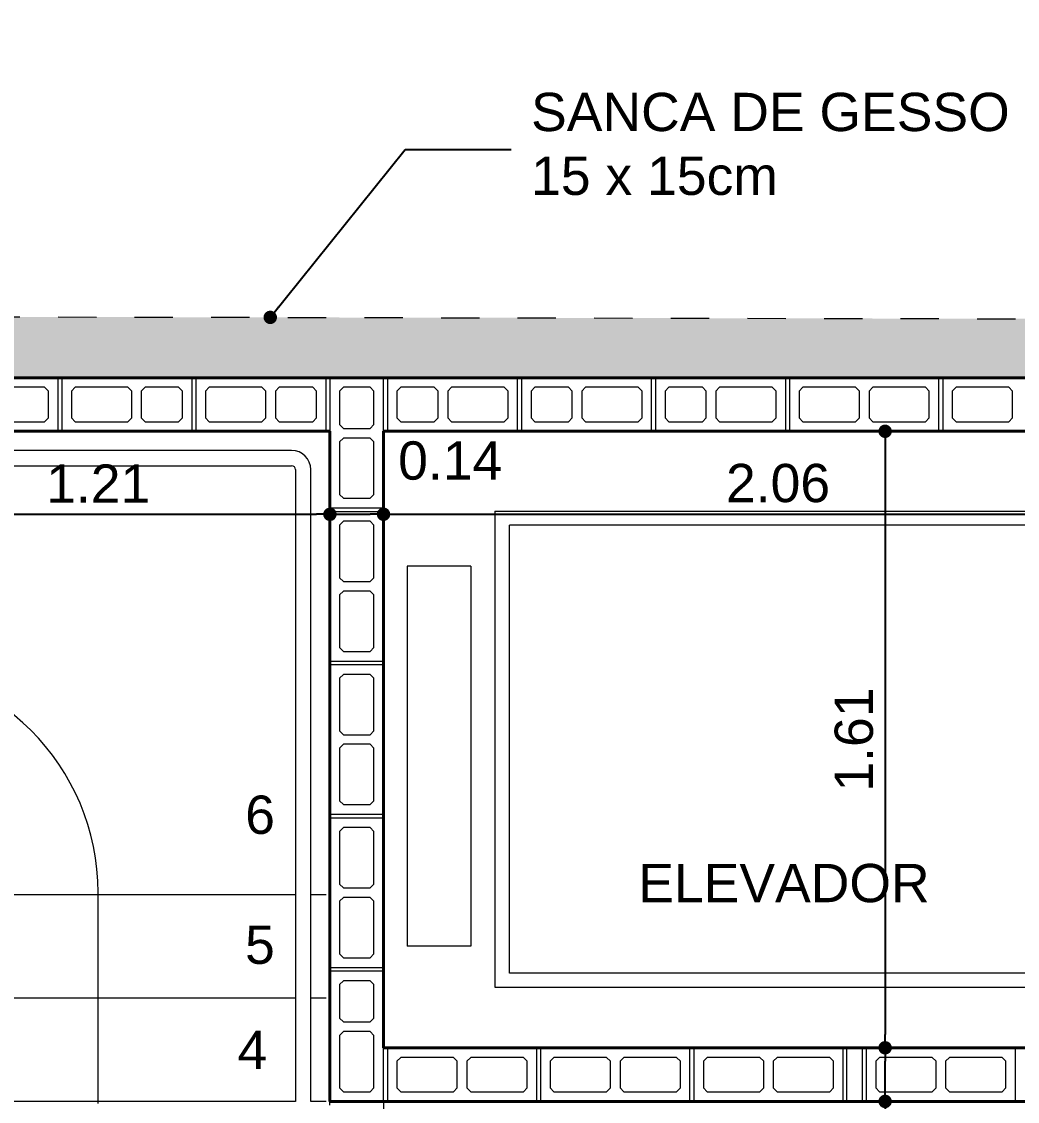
# Model space of a CAD drawing. Header units: millimetres. Extents: x 173 to 410, y -14 to 183.
# Drawn here: x 345.795 to 348.395, y -2.53 to 0.29 of the extents above; entities that cross this region are included whole.
import ezdxf

# ---------------------------------------------------------------- set-up
doc = ezdxf.new("R2010")
doc.units = ezdxf.units.MM
doc.set_wipeout_variables(frame=1)
doc.linetypes.add('HIDDEN', pattern=[0.05, 0.025, -0.025])
doc.layers.get('0').update_dxf_attribs({"color": 4})
for name, color, linetype, lineweight in [('ARQ Alvenaria', 201, 'Continuous', 40), ('ARQ Anotações', 2, 'Continuous', 5), ('ARQ Equipamento', 4, 'Continuous', 18), ('ARQ Hachuras', 8, 'Continuous', 5), ('ARQ Projeções', 144, 'HIDDEN', 5), ('ARQ Visto', 152, 'Continuous', 13)]:
    doc.layers.add(name, color=color, linetype=linetype, lineweight=lineweight)
doc.layers.add('ARQ Forros', color=7, linetype='HIDDEN', lineweight=5, true_color=0xcacaca)
doc.styles.get("Standard").update_dxf_attribs({"font": 'arial.ttf'})
doc.dimstyles.new('Executivo 1-50', dxfattribs={"dimtxt": 0.1, "dimasz": 0.035, "dimexe": 0, "dimexo": 0.0625, "dimgap": 0.03, "dimtad": 1, "dimzin": 0, "dimdsep": 46, "dimtxsty": 'Standard', "dimblk": 'DOT', "dimcen": 0.09, "dimclrd": 8, "dimclre": 8, "dimadec": 0, "dimazin": 0, "dimtfac": 1, "dimtix": 1, "dimtmove": 2, "dimatfit": 3, "dimldrblk": 'DOT', "dimfxl": 0.18, "dimfxlon": 1, "dimtolj": 1, "dimtzin": 0, "dimarcsym": 0})

# ---------------------------------------------------------------- blocks, each defined once
blk = doc.blocks.new('WALL_1013', base_point=(1.0549, 2.055))
at = {"lineweight": 0, "ltscale": 6.74715}
blk.add_wipeout([(1.0149, 2.055), (1.0149, 0.405), (1.0549, 0.405), (1.0549, 2.055)], dxfattribs=at).dxf.layer = 'ARQ Visto'
at = {"layer": 'ARQ Visto', "lineweight": 13}
for p, q in [((1.0149, 2.055), (1.0149, 0.405)), ((1.0549, 0.405), (1.0549, 2.055))]:
    blk.add_line(p, q, dxfattribs=at)
blk = doc.blocks.new('WALL_1024', base_point=(-1.3551, 2.105))
at = {"lineweight": 0, "ltscale": 9.868286}
blk.add_wipeout([(-1.3551, 2.065), (1.0049, 2.065), (1.0049, 2.105), (-1.3551, 2.105)], dxfattribs=at).dxf.layer = 'ARQ Visto'
at = {"layer": 'ARQ Visto', "lineweight": 13}
for p, q in [((1.0049, 2.105), (-1.3551, 2.105)), ((-1.3551, 2.065), (1.0049, 2.065))]:
    blk.add_line(p, q, dxfattribs=at)
blk = doc.blocks.new('WALL_1031', base_point=(1.0549, 2.055))
at = {"layer": 'ARQ Visto', "lineweight": 13}
for radius in [0.05, 0.01]:
    blk.add_arc((1.0049, 2.055), radius, 0, 90, dxfattribs=at)
blk = doc.blocks.new('PSR_ProjElevador 1.60x2.1')
for p, q in [((44.4327, 9.3567), (44.4577, 9.3567)), ((43.244, 9.1411), (43.244, 9.3336)), ((44.4577, 9.3336), (43.2466, 9.3339)), ((44.4327, 9.2679), (44.4327, 9.3336)), ((44.4577, 7.6671), (44.4577, 9.3336)), ((43.9854, 9.2834), (43.9854, 9.3084)), ((43.9854, 9.3084), (44.4167, 9.3084)), ((44.4167, 9.3084), (44.4167, 9.2834)), ((43.5946, 9.2352), (43.5946, 9.2602)), ((43.5946, 9.2602), (44.026, 9.2602)), ((43.9854, 9.2834), (44.4167, 9.2834)), ((44.026, 9.2602), (44.026, 9.2352)), ((44.4077, 9.2679), (44.4077, 9.1041)), ((44.4327, 9.2679), (44.4077, 9.2679)), ((43.5946, 9.2352), (44.026, 9.2352)), ((44.4077, 9.2207), (43.4653, 9.2207)), ((43.4653, 9.2207), (43.4653, 9.1411)), ((43.5023, 9.1041), (43.5023, 9.2207)), ((43.1833, 9.1411), (43.4653, 9.1411)), ((43.1833, 7.6671), (43.1833, 9.1411)), ((43.2203, 9.1041), (43.5023, 9.1041)), ((43.2203, 9.1041), (43.2203, 7.7041)), ((44.4077, 9.1041), (44.4203, 9.1041)), ((44.4203, 9.1041), (44.4203, 7.7041)), ((44.4203, 7.7041), (43.2203, 7.7041)), ((43.1833, 7.6671), (44.4577, 7.6671)), ((43.3302, 7.6077), (43.3302, 7.4489)), ((43.3302, 7.6077), (44.3479, 7.6077)), ((44.3479, 7.6077), (44.3479, 7.4489)), ((43.3302, 7.4489), (44.3479, 7.4489))]:
    blk.add_line(p, q)
blk = doc.blocks.new('_DOT')
at = {"color": 0, "linetype": 'ByBlock', "lineweight": -2}
blk.add_line((-0.5, 0), (-1, 0), dxfattribs=at)
at = {"color": 0, "linetype": 'ByBlock', "const_width": 0.5}
blk.add_lwpolyline([(-0.25, 0, 1), (0.25, 0, 1)], format="xyb", close=True, dxfattribs=at)
blk = doc.blocks.new('*D2119')
at = {"layer": 'ARQ Anotações', "color": 8, "lineweight": -2, "transparency": 16777216}
for p, q in [((343.102, -0.7804), (342.922, -0.7804)), ((342.922, -2.3054), (342.922, -0.8154)), ((342.983, -2.3404), (342.922, -2.3404))]:
    blk.add_line(p, q, dxfattribs=at)
at = {"layer": 'Defpoints', "color": 0, "transparency": 16777216}
for p in [(342.922, -0.7804), (346.2505, -0.7804), (343.0455, -2.3404)]:
    blk.add_point(p, dxfattribs=at)
at = {"layer": 'ARQ Anotações', "color": 8, "lineweight": -2, "transparency": 16777216, "xscale": 0.035, "yscale": 0.035, "zscale": 0.035}
for p, rotation in [((342.922, -0.7804), 90), ((342.922, -2.3404), 270)]:
    blk.add_blockref('_DOT', p, dxfattribs=dict(at, rotation=rotation))
at = {"layer": 'ARQ Anotações', "color": 0, "lineweight": 13, "transparency": 16777216, "insert": (342.841, -1.5604), "char_height": 0.1, "attachment_point": 5, "rotation": 90}
blk.add_mtext('\\A1;1.56', dxfattribs=at)
blk = doc.blocks.new('*D2120')
at = {"layer": 'ARQ Anotações', "color": 8, "lineweight": -2, "transparency": 16777216}
for p, q in [((347.8701, -0.7804), (348.0501, -0.7804)), ((348.0501, -0.8154), (348.0501, -2.3554)), ((347.8701, -2.3904), (348.0501, -2.3904))]:
    blk.add_line(p, q, dxfattribs=at)
at = {"layer": 'Defpoints', "color": 0, "transparency": 16777216}
for p in [(347.2529, -0.7804), (347.5505, -2.3904), (348.0501, -2.3904)]:
    blk.add_point(p, dxfattribs=at)
at = {"layer": 'ARQ Anotações', "color": 8, "lineweight": -2, "transparency": 16777216, "xscale": 0.035, "yscale": 0.035, "zscale": 0.035}
for p, rotation in [((348.0501, -0.7804), 90), ((348.0501, -2.3904), 270)]:
    blk.add_blockref('_DOT', p, dxfattribs=dict(at, rotation=rotation))
at = {"layer": 'ARQ Anotações', "color": 0, "transparency": 16777216, "insert": (347.969, -1.5854), "char_height": 0.1, "attachment_point": 5, "rotation": 90}
blk.add_mtext('\\A1;1.61', dxfattribs=at)
blk = doc.blocks.new('*D2121')
at = {"layer": 'ARQ Anotações', "color": 8, "lineweight": -2, "transparency": 16777216}
for p, q in [((347.8701, -2.5304), (348.0501, -2.5304)), ((348.0501, -2.5654), (348.0501, -3.7054)), ((347.8701, -3.7404), (348.0501, -3.7404))]:
    blk.add_line(p, q, dxfattribs=at)
at = {"layer": 'Defpoints', "color": 0, "transparency": 16777216}
for p in [(347.5505, -2.5304), (347.4598, -3.7404), (348.0501, -3.7404)]:
    blk.add_point(p, dxfattribs=at)
at = {"layer": 'ARQ Anotações', "color": 8, "lineweight": -2, "transparency": 16777216, "xscale": 0.035, "yscale": 0.035, "zscale": 0.035}
for p, rotation in [((348.0501, -2.5304), 90), ((348.0501, -3.7404), 270)]:
    blk.add_blockref('_DOT', p, dxfattribs=dict(at, rotation=rotation))
at = {"layer": 'ARQ Anotações', "color": 0, "transparency": 16777216, "insert": (347.9698, -3.1354), "char_height": 0.1, "attachment_point": 5, "rotation": 90}
blk.add_mtext('\\A1;1.21', dxfattribs=at)
blk = doc.blocks.new('*D2124')
at = {"layer": 'ARQ Anotações', "color": 8, "lineweight": -2, "transparency": 16777216}
for p, q in [((348.2301, -2.3904), (348.0501, -2.3904)), ((348.0501, -2.4954), (348.0501, -2.4254)), ((348.2301, -2.5304), (348.0501, -2.5304))]:
    blk.add_line(p, q, dxfattribs=at)
at = {"layer": 'Defpoints', "color": 0, "transparency": 16777216}
for p in [(348.0501, -2.3904), (348.7728, -2.3904), (348.7728, -2.5304)]:
    blk.add_point(p, dxfattribs=at)
at = {"layer": 'ARQ Anotações', "color": 8, "lineweight": -2, "transparency": 16777216, "xscale": 0.035, "yscale": 0.035, "zscale": 0.035}
for p, rotation in [((348.0501, -2.3904), 90), ((348.0501, -2.5304), 270)]:
    blk.add_blockref('_DOT', p, dxfattribs=dict(at, rotation=rotation))
at = {"layer": 'ARQ Anotações', "color": 0, "lineweight": 13, "transparency": 16777216, "insert": (348.1533, -2.701), "char_height": 0.1, "attachment_point": 5, "rotation": 90}
blk.add_mtext('\\A1;0.14', dxfattribs=at)
blk = doc.blocks.new('*D2135')
at = {"layer": 'ARQ Anotações', "color": 8, "lineweight": -2, "transparency": 16777216}
for p, q in [((345.3905, -1.1772), (345.3905, -0.9972)), ((345.4255, -0.9972), (346.5655, -0.9972)), ((346.6005, -1.1772), (346.6005, -0.9972))]:
    blk.add_line(p, q, dxfattribs=at)
at = {"layer": 'Defpoints', "color": 0, "transparency": 16777216}
for p in [(346.6005, -0.9972), (345.3905, -1.9905), (346.6005, -2.5304)]:
    blk.add_point(p, dxfattribs=at)
at = {"layer": 'ARQ Anotações', "color": 8, "lineweight": -2, "transparency": 16777216, "xscale": 0.035, "yscale": 0.035, "zscale": 0.035, "rotation": 180}
blk.add_blockref('_DOT', (345.3905, -0.9972), dxfattribs=at)
at = {"layer": 'ARQ Anotações', "color": 8, "lineweight": -2, "transparency": 16777216, "xscale": 0.035, "yscale": 0.035, "zscale": 0.035}
blk.add_blockref('_DOT', (346.6005, -0.9972), dxfattribs=at)
at = {"layer": 'ARQ Anotações', "color": 0, "transparency": 16777216, "insert": (345.9955, -0.917), "char_height": 0.1, "attachment_point": 5}
blk.add_mtext('\\A1;1.21', dxfattribs=at)
blk = doc.blocks.new('*D2136')
at = {"layer": 'ARQ Anotações', "color": 8, "lineweight": -2, "transparency": 16777216}
for p, q in [((346.6005, -1.1772), (346.6005, -0.9972)), ((346.6355, -0.9972), (346.7055, -0.9972)), ((346.7405, -1.1772), (346.7405, -0.9972))]:
    blk.add_line(p, q, dxfattribs=at)
at = {"layer": 'Defpoints', "color": 0, "transparency": 16777216}
for p in [(346.7405, -0.9972), (346.7405, -2.3904), (346.6005, -2.5304)]:
    blk.add_point(p, dxfattribs=at)
at = {"layer": 'ARQ Anotações', "color": 8, "lineweight": -2, "transparency": 16777216, "xscale": 0.035, "yscale": 0.035, "zscale": 0.035, "rotation": 180}
blk.add_blockref('_DOT', (346.6005, -0.9972), dxfattribs=at)
at = {"layer": 'ARQ Anotações', "color": 8, "lineweight": -2, "transparency": 16777216, "xscale": 0.035, "yscale": 0.035, "zscale": 0.035}
blk.add_blockref('_DOT', (346.7405, -0.9972), dxfattribs=at)
at = {"layer": 'ARQ Anotações', "color": 0, "transparency": 16777216, "insert": (346.9146, -0.8574), "char_height": 0.1, "attachment_point": 5}
blk.add_mtext('\\A1;0.14', dxfattribs=at)
blk = doc.blocks.new('*D2137')
at = {"layer": 'ARQ Anotações', "color": 8, "lineweight": -2, "transparency": 16777216}
for p, q in [((346.7405, -1.1772), (346.7405, -0.9972)), ((346.7755, -0.9972), (348.7655, -0.9972)), ((348.8005, -1.1772), (348.8005, -0.9972))]:
    blk.add_line(p, q, dxfattribs=at)
at = {"layer": 'Defpoints', "color": 0, "transparency": 16777216}
for p in [(348.8005, -0.9972), (346.7405, -2.3904), (348.8005, -2.3904)]:
    blk.add_point(p, dxfattribs=at)
at = {"layer": 'ARQ Anotações', "color": 8, "lineweight": -2, "transparency": 16777216, "xscale": 0.035, "yscale": 0.035, "zscale": 0.035, "rotation": 180}
blk.add_blockref('_DOT', (346.7405, -0.9972), dxfattribs=at)
at = {"layer": 'ARQ Anotações', "color": 8, "lineweight": -2, "transparency": 16777216, "xscale": 0.035, "yscale": 0.035, "zscale": 0.035}
blk.add_blockref('_DOT', (348.8005, -0.9972), dxfattribs=at)
at = {"layer": 'ARQ Anotações', "color": 0, "transparency": 16777216, "insert": (347.7705, -0.9162), "char_height": 0.1, "attachment_point": 5}
blk.add_mtext('\\A1;2.06', dxfattribs=at)
blk = doc.blocks.new('*D2141')
at = {"layer": 'ARQ Anotações', "color": 8, "lineweight": -2, "transparency": 16777216}
for p, q in [((345.3905, -3.2147), (345.3905, -3.3947)), ((345.4255, -3.3947), (348.7655, -3.3947)), ((348.8005, -3.4079), (348.8005, -3.3947))]:
    blk.add_line(p, q, dxfattribs=at)
at = {"layer": 'Defpoints', "color": 0, "transparency": 16777216}
for p in [(345.3905, -1.9904), (348.8005, -3.3947), (348.8005, -3.4704)]:
    blk.add_point(p, dxfattribs=at)
at = {"layer": 'ARQ Anotações', "color": 8, "lineweight": -2, "transparency": 16777216, "xscale": 0.035, "yscale": 0.035, "zscale": 0.035, "rotation": 180}
blk.add_blockref('_DOT', (345.3905, -3.3947), dxfattribs=at)
at = {"layer": 'ARQ Anotações', "color": 8, "lineweight": -2, "transparency": 16777216, "xscale": 0.035, "yscale": 0.035, "zscale": 0.035}
blk.add_blockref('_DOT', (348.8005, -3.3947), dxfattribs=at)
at = {"layer": 'ARQ Anotações', "color": 0, "transparency": 16777216, "insert": (347.0955, -3.3136), "char_height": 0.1, "attachment_point": 5}
blk.add_mtext('\\A1;3.41', dxfattribs=at)
blk = doc.blocks.new('*D2272')
at = {"layer": 'ARQ Anotações', "color": 8, "lineweight": -2, "transparency": 16777216}
for p, q in [((345.4275, -0.6404), (345.6075, -0.6404)), ((345.6075, -0.6754), (345.6075, -0.7454)), ((345.7875, -0.7804), (345.6075, -0.7804))]:
    blk.add_line(p, q, dxfattribs=at)
at = {"layer": 'Defpoints', "color": 0, "transparency": 16777216}
for p in [(344.4906, -0.6404), (345.6075, -0.7804), (346.6005, -0.7804)]:
    blk.add_point(p, dxfattribs=at)
at = {"layer": 'ARQ Anotações', "color": 8, "lineweight": -2, "transparency": 16777216, "xscale": 0.035, "yscale": 0.035, "zscale": 0.035}
for p, rotation in [((345.6075, -0.6404), 90), ((345.6075, -0.7804), 270)]:
    blk.add_blockref('_DOT', p, dxfattribs=dict(at, rotation=rotation))
at = {"layer": 'ARQ Anotações', "color": 0, "transparency": 16777216, "insert": (345.7145, -0.4556), "char_height": 0.1, "attachment_point": 5, "rotation": 90}
blk.add_mtext('\\A1;0.14', dxfattribs=at)
blk = doc.blocks.new('*D2273')
at = {"layer": 'ARQ Anotações', "color": 8, "lineweight": -2, "transparency": 16777216}
for p, q in [((345.7875, -0.7804), (345.6075, -0.7804)), ((345.6075, -0.8154), (345.6075, -1.9554)), ((345.4275, -1.9904), (345.6075, -1.9904))]:
    blk.add_line(p, q, dxfattribs=at)
at = {"layer": 'Defpoints', "color": 0, "transparency": 16777216}
for p in [(346.6005, -0.7804), (345.3205, -1.9904), (345.6075, -1.9904)]:
    blk.add_point(p, dxfattribs=at)
at = {"layer": 'ARQ Anotações', "color": 8, "lineweight": -2, "transparency": 16777216, "xscale": 0.035, "yscale": 0.035, "zscale": 0.035}
for p, rotation in [((345.6075, -0.7804), 90), ((345.6075, -1.9904), 270)]:
    blk.add_blockref('_DOT', p, dxfattribs=dict(at, rotation=rotation))
at = {"layer": 'ARQ Anotações', "color": 0, "transparency": 16777216, "insert": (345.4783, -1.6078), "char_height": 0.1, "attachment_point": 5, "rotation": 90}
blk.add_mtext('\\A1;1.21', dxfattribs=at)

msp = doc.modelspace()

# ---------------------------------------------------------------- hatches: boundary and pattern name
at = {"layer": 'ARQ Forros'}
h = msp.add_hatch(color=256, dxfattribs=at)
h.dxf.hatch_style = 1
h.paths.add_polyline_path([(350.3005, 0.1396), (350.3005, 0.2896), (350.4506, 0.2896), (350.4506, -0.6404), (344.4906, -0.6404), (344.4906, -0.4807), (345.2906, -0.4807), (350.3006, -0.4901)])

# ---------------------------------------------------------------- linework, layer by layer
at = {"layer": 'ARQ Alvenaria'}
for p, q in [((349.0005, -0.6404), (344.4906, -0.6404)), ((344.0405, -0.7804), (346.6005, -0.7804)), ((346.6005, -0.7804), (346.6005, -2.5304)), ((346.7405, -0.7804), (348.8005, -0.7804)), ((346.7405, -2.3904), (346.7405, -0.7804)), ((348.8005, -2.3904), (346.7405, -2.3904)), ((346.6005, -2.5304), (348.8005, -2.5304))]:
    msp.add_line(p, q, dxfattribs=at)
at = {"layer": 'ARQ Anotações'}
msp.add_line((345.9951, -2.5355), (345.9951, -1.9855), dxfattribs=at)
msp.add_arc((345.3951, -1.9855), 0.6, 0, 90, dxfattribs=at)
at = {"layer": 'ARQ Forros'}
msp.add_lwpolyline([(350.3005, 0.1396), (350.3005, 0.2896), (350.4506, 0.2896), (350.4506, -0.6404), (344.4906, -0.6404), (344.4906, -0.4807), (345.2906, -0.4807), (350.3006, -0.4901)], close=True, dxfattribs=at)
at = {"layer": 'ARQ Hachuras', "flags": 128}
for points in [[(345.8905, -0.6404), (345.5505, -0.6404), (345.5505, -0.7804), (345.8905, -0.7804)], [(346.2405, -0.6404), (345.9005, -0.6404), (345.9005, -0.7804), (346.2405, -0.7804)], [(346.5905, -0.6404), (346.2505, -0.6404), (346.2505, -0.7804), (346.5905, -0.7804)], [(346.6005, -0.6404), (346.6005, -0.9804), (346.7405, -0.9804), (346.7405, -0.6404)], [(346.7505, -0.7804), (347.0905, -0.7804), (347.0905, -0.6404), (346.7505, -0.6404)], [(347.1005, -0.7804), (347.4405, -0.7804), (347.4405, -0.6404), (347.1005, -0.6404)], [(347.4505, -0.7804), (347.7905, -0.7804), (347.7905, -0.6404), (347.4505, -0.6404)], [(347.8005, -0.7804), (348.1905, -0.7804), (348.1905, -0.6404), (347.8005, -0.6404)], [(348.2005, -0.7804), (348.5905, -0.7804), (348.5905, -0.6404), (348.2005, -0.6404)], [(345.8655, -0.6754), (345.8555, -0.6654), (345.768, -0.6654), (345.758, -0.6754), (345.758, -0.7454), (345.768, -0.7554), (345.8555, -0.7554), (345.8655, -0.7454)], [(346.083, -0.6754), (346.073, -0.6654), (345.9355, -0.6654), (345.9255, -0.6754), (345.9255, -0.7454), (345.9355, -0.7554), (346.073, -0.7554), (346.083, -0.7454)], [(346.2155, -0.6754), (346.2055, -0.6654), (346.118, -0.6654), (346.108, -0.6754), (346.108, -0.7454), (346.118, -0.7554), (346.2055, -0.7554), (346.2155, -0.7454)], [(346.433, -0.6754), (346.423, -0.6654), (346.2855, -0.6654), (346.2755, -0.6754), (346.2755, -0.7454), (346.2855, -0.7554), (346.423, -0.7554), (346.433, -0.7454)], [(346.5655, -0.6754), (346.5555, -0.6654), (346.468, -0.6654), (346.458, -0.6754), (346.458, -0.7454), (346.468, -0.7554), (346.5555, -0.7554), (346.5655, -0.7454)], [(346.6355, -0.6654), (346.6255, -0.6754), (346.6255, -0.7629), (346.6355, -0.7729), (346.7055, -0.7729), (346.7155, -0.7629), (346.7155, -0.6754), (346.7055, -0.6654)], [(346.7755, -0.7454), (346.7855, -0.7554), (346.873, -0.7554), (346.883, -0.7454), (346.883, -0.6754), (346.873, -0.6654), (346.7855, -0.6654), (346.7755, -0.6754)], [(346.908, -0.7454), (346.918, -0.7554), (347.0555, -0.7554), (347.0655, -0.7454), (347.0655, -0.6754), (347.0555, -0.6654), (346.918, -0.6654), (346.908, -0.6754)], [(347.1255, -0.7454), (347.1355, -0.7554), (347.223, -0.7554), (347.233, -0.7454), (347.233, -0.6754), (347.223, -0.6654), (347.1355, -0.6654), (347.1255, -0.6754)], [(347.258, -0.7454), (347.268, -0.7554), (347.4055, -0.7554), (347.4155, -0.7454), (347.4155, -0.6754), (347.4055, -0.6654), (347.268, -0.6654), (347.258, -0.6754)], [(347.4755, -0.7454), (347.4855, -0.7554), (347.573, -0.7554), (347.583, -0.7454), (347.583, -0.6754), (347.573, -0.6654), (347.4855, -0.6654), (347.4755, -0.6754)], [(347.608, -0.7454), (347.618, -0.7554), (347.7555, -0.7554), (347.7655, -0.7454), (347.7655, -0.6754), (347.7555, -0.6654), (347.618, -0.6654), (347.608, -0.6754)], [(347.8255, -0.7454), (347.8355, -0.7554), (347.973, -0.7554), (347.983, -0.7454), (347.983, -0.6754), (347.973, -0.6654), (347.8355, -0.6654), (347.8255, -0.6754)], [(348.008, -0.7454), (348.018, -0.7554), (348.1555, -0.7554), (348.1655, -0.7454), (348.1655, -0.6754), (348.1555, -0.6654), (348.018, -0.6654), (348.008, -0.6754)], [(348.2255, -0.7454), (348.2355, -0.7554), (348.373, -0.7554), (348.383, -0.7454), (348.383, -0.6754), (348.373, -0.6654), (348.2355, -0.6654), (348.2255, -0.6754)], [(346.6355, -0.7979), (346.6255, -0.8079), (346.6255, -0.9454), (346.6355, -0.9554), (346.7055, -0.9554), (346.7155, -0.9454), (346.7155, -0.8079), (346.7055, -0.7979)], [(346.6005, -0.9904), (346.6005, -1.3804), (346.7405, -1.3804), (346.7405, -0.9904)], [(346.6355, -1.0154), (346.6255, -1.0254), (346.6255, -1.1629), (346.6355, -1.1729), (346.7055, -1.1729), (346.7155, -1.1629), (346.7155, -1.0254), (346.7055, -1.0154)], [(346.6355, -1.1979), (346.6255, -1.2079), (346.6255, -1.3454), (346.6355, -1.3554), (346.7055, -1.3554), (346.7155, -1.3454), (346.7155, -1.2079), (346.7055, -1.1979)], [(346.6005, -1.3904), (346.6005, -1.7804), (346.7405, -1.7804), (346.7405, -1.3904)], [(346.6355, -1.4154), (346.6255, -1.4254), (346.6255, -1.5629), (346.6355, -1.5729), (346.7055, -1.5729), (346.7155, -1.5629), (346.7155, -1.4254), (346.7055, -1.4154)], [(346.6355, -1.5979), (346.6255, -1.6079), (346.6255, -1.7454), (346.6355, -1.7554), (346.7055, -1.7554), (346.7155, -1.7454), (346.7155, -1.6079), (346.7055, -1.5979)], [(346.6005, -1.7904), (346.6005, -2.1804), (346.7405, -2.1804), (346.7405, -1.7904)], [(346.6355, -1.8154), (346.6255, -1.8254), (346.6255, -1.9629), (346.6355, -1.9729), (346.7055, -1.9729), (346.7155, -1.9629), (346.7155, -1.8254), (346.7055, -1.8154)], [(346.6355, -1.9979), (346.6255, -2.0079), (346.6255, -2.1454), (346.6355, -2.1554), (346.7055, -2.1554), (346.7155, -2.1454), (346.7155, -2.0079), (346.7055, -1.9979)], [(346.6005, -2.1904), (346.6005, -2.5304), (346.7405, -2.5304), (346.7405, -2.1904)], [(346.6355, -2.2154), (346.6255, -2.2254), (346.6255, -2.3129), (346.6355, -2.3229), (346.7055, -2.3229), (346.7155, -2.3129), (346.7155, -2.2254), (346.7055, -2.2154)], [(346.6355, -2.3479), (346.6255, -2.3579), (346.6255, -2.4954), (346.6355, -2.5054), (346.7055, -2.5054), (346.7155, -2.4954), (346.7155, -2.3579), (346.7055, -2.3479)], [(347.1405, -2.3904), (346.7505, -2.3904), (346.7505, -2.5304), (347.1405, -2.5304)], [(347.5405, -2.3904), (347.1505, -2.3904), (347.1505, -2.5304), (347.5405, -2.5304)], [(347.9405, -2.3904), (347.5505, -2.3904), (347.5505, -2.5304), (347.9405, -2.5304)], [(347.9905, -2.5304), (347.9505, -2.5304), (347.9505, -2.3904), (347.9905, -2.3904)], [(348.3905, -2.3904), (348.0005, -2.3904), (348.0005, -2.5304), (348.3905, -2.5304)], [(346.933, -2.4254), (346.923, -2.4154), (346.7855, -2.4154), (346.7755, -2.4254), (346.7755, -2.4954), (346.7855, -2.5054), (346.923, -2.5054), (346.933, -2.4954)], [(347.1155, -2.4254), (347.1055, -2.4154), (346.968, -2.4154), (346.958, -2.4254), (346.958, -2.4954), (346.968, -2.5054), (347.1055, -2.5054), (347.1155, -2.4954)], [(347.333, -2.4254), (347.323, -2.4154), (347.1855, -2.4154), (347.1755, -2.4254), (347.1755, -2.4954), (347.1855, -2.5054), (347.323, -2.5054), (347.333, -2.4954)], [(347.5155, -2.4254), (347.5055, -2.4154), (347.368, -2.4154), (347.358, -2.4254), (347.358, -2.4954), (347.368, -2.5054), (347.5055, -2.5054), (347.5155, -2.4954)], [(347.733, -2.4254), (347.723, -2.4154), (347.5855, -2.4154), (347.5755, -2.4254), (347.5755, -2.4954), (347.5855, -2.5054), (347.723, -2.5054), (347.733, -2.4954)], [(347.9155, -2.4254), (347.9055, -2.4154), (347.768, -2.4154), (347.758, -2.4254), (347.758, -2.4954), (347.768, -2.5054), (347.9055, -2.5054), (347.9155, -2.4954)], [(348.183, -2.4254), (348.173, -2.4154), (348.0355, -2.4154), (348.0255, -2.4254), (348.0255, -2.4954), (348.0355, -2.5054), (348.173, -2.5054), (348.183, -2.4954)], [(348.3655, -2.4254), (348.3555, -2.4154), (348.218, -2.4154), (348.208, -2.4254), (348.208, -2.4954), (348.218, -2.5054), (348.3555, -2.5054), (348.3655, -2.4954)]]:
    msp.add_lwpolyline(points, close=True, dxfattribs=at)
at = {"layer": 'ARQ Projeções'}
msp.add_lwpolyline([(346.7405, -3.7404), (346.6005, -3.7404), (346.6005, -2.5304), (346.7405, -2.5304)], close=True, dxfattribs=at)

# ---------------------------------------------------------------- block references
at = {"layer": 'ARQ Equipamento', "xscale": 0.9749953377697372, "yscale": 1.047621066577459, "rotation": 269.9998080613041}
msp.add_blockref('PSR_ProjElevador 1.60x2.1', (338.9986, 41.1142), dxfattribs=at)
at = {"layer": 'ARQ Visto'}
msp.add_blockref('WALL_1013', (346.5505, -0.8804), dxfattribs=at)

# ---------------------------------------------------------------- texts
at = {"layer": 'ARQ Anotações', "insert": (347.1257, 0.1036), "char_height": 0.1, "attachment_point": 1}
msp.add_mtext('SANCA DE GESSO\\P15 x 15cm', dxfattribs=at)
at = {"layer": 'ARQ Anotações', "lineweight": 13, "char_height": 0.1}
for s, insert, attachment_point in [('6', (346.3793, -1.8332), 7), ('{ELEVADOR}', (347.7859, -2.0116), 8), ('5', (346.3789, -2.1726), 7), ('4', (346.3594, -2.4461), 7)]:
    msp.add_mtext(s, dxfattribs=dict(at, insert=insert, attachment_point=attachment_point))

# ---------------------------------------------------------------- dimensions: what is measured, and where the dimension line sits
at = {"layer": 'ARQ Anotações'}
dim = msp.add_linear_dim(base=(345.6075, -0.7804), p1=(344.4906, -0.6404), p2=(346.6005, -0.7804), angle=90, dimstyle='Executivo 1-50', dxfattribs=at)
dim.commit()
dim.dimension.update_dxf_attribs({"geometry": '*D2272', "text_midpoint": (345.7145, -0.4556), "dimtype": 160})
for base, p1, p2, picture, middle in [((348.0501, -2.3904), (347.2529, -0.7804), (347.5505, -2.3904), '*D2120', (347.969, -1.5854)), ((348.0501, -3.7404), (347.5505, -2.5304), (347.4598, -3.7404), '*D2121', (347.9698, -3.1354))]:
    dim = msp.add_linear_dim(base=base, p1=p1, p2=p2, angle=90, dimstyle='Executivo 1-50', dxfattribs=at)
    dim.commit()
    dim.dimension.update_dxf_attribs({"geometry": picture, "text_midpoint": middle})
dim = msp.add_linear_dim(base=(346.7405, -0.9972), p1=(346.6005, -2.5304), p2=(346.7405, -2.3904), dimstyle='Executivo 1-50', dxfattribs=at)
dim.commit()
dim.dimension.update_dxf_attribs({"geometry": '*D2136', "text_midpoint": (346.9146, -0.8574), "dimtype": 160})
dim = msp.add_linear_dim(base=(348.8005, -0.9972), p1=(346.7405, -2.3904), p2=(348.8005, -2.3904), dimstyle='Executivo 1-50', dxfattribs=at)
dim.commit()
dim.dimension.update_dxf_attribs({"geometry": '*D2137', "text_midpoint": (347.7705, -0.9162)})
at = {"layer": 'ARQ Anotações', "lineweight": 13}
dim = msp.add_linear_dim(base=(348.0501, -2.3904), p1=(348.7728, -2.5304), p2=(348.7728, -2.3904), angle=90, dimstyle='Executivo 1-50', dxfattribs=at)
dim.commit()
dim.dimension.update_dxf_attribs({"geometry": '*D2124', "text_midpoint": (348.1533, -2.701), "dimtype": 160})

# ---------------------------------------------------------------- leaders
at = {"layer": 'ARQ Anotações'}
msp.add_leader([(346.4447, -0.4829), (346.7973, -0.0448), (347.0733, -0.0448)], dimstyle='Executivo 1-50', override={"dimgap": 0.03, "dimtad": 0}, dxfattribs=at)

# ---------------------------------------------------------------- next in the draw order: linework, layer by layer
at = {"layer": 'ARQ Visto'}
for p, q in [((345.4805, -1.9904), (346.5105, -1.9904)), ((346.5505, -1.9904), (346.5905, -1.9904)), ((346.5105, -2.2604), (345.4805, -2.2604)), ((346.5905, -2.2604), (346.5505, -2.2604)), ((346.5105, -2.5304), (345.4805, -2.5304)), ((346.5905, -2.5304), (346.5505, -2.5304))]:
    msp.add_line(p, q, dxfattribs=at)

# ---------------------------------------------------------------- next in the draw order: block references
msp.add_blockref('WALL_1024', (344.1405, -0.8304), dxfattribs=at)

# ---------------------------------------------------------------- next in the draw order: dimensions: what is measured, and where the dimension line sits
at = {"layer": 'ARQ Anotações'}
dim = msp.add_linear_dim(base=(348.8005, -3.3947), p1=(345.3905, -1.9904), p2=(348.8005, -3.4704), dimstyle='Executivo 1-50', dxfattribs=at)
dim.commit()
dim.dimension.update_dxf_attribs({"geometry": '*D2141', "text_midpoint": (347.0955, -3.3136)})

# ---------------------------------------------------------------- next in the draw order: block references
at = {"layer": 'ARQ Visto'}
msp.add_blockref('WALL_1031', (346.5505, -0.8804), dxfattribs=at)

# ---------------------------------------------------------------- next in the draw order: dimensions: what is measured, and where the dimension line sits
at = {"layer": 'ARQ Anotações', "lineweight": 13}
dim = msp.add_linear_dim(base=(342.922, -0.7804), p1=(343.0455, -2.3404), p2=(346.2505, -0.7804), angle=90, dimstyle='Executivo 1-50', dxfattribs=at)
dim.commit()
dim.dimension.update_dxf_attribs({"geometry": '*D2119', "text_midpoint": (342.841, -1.5604)})
at = {"layer": 'ARQ Anotações'}
dim = msp.add_linear_dim(base=(345.6075, -1.9904), p1=(346.6005, -0.7804), p2=(345.3205, -1.9904), angle=90, dimstyle='Executivo 1-50', dxfattribs=at)
dim.commit()
dim.dimension.update_dxf_attribs({"geometry": '*D2273', "text_midpoint": (345.4783, -1.6078), "dimtype": 160})
dim = msp.add_linear_dim(base=(346.6005, -0.9972), p1=(345.3905, -1.9905), p2=(346.6005, -2.5304), dimstyle='Executivo 1-50', dxfattribs=at)
dim.commit()
dim.dimension.update_dxf_attribs({"geometry": '*D2135', "text_midpoint": (345.9955, -0.917)})

doc.saveas('drawing.dxf')
